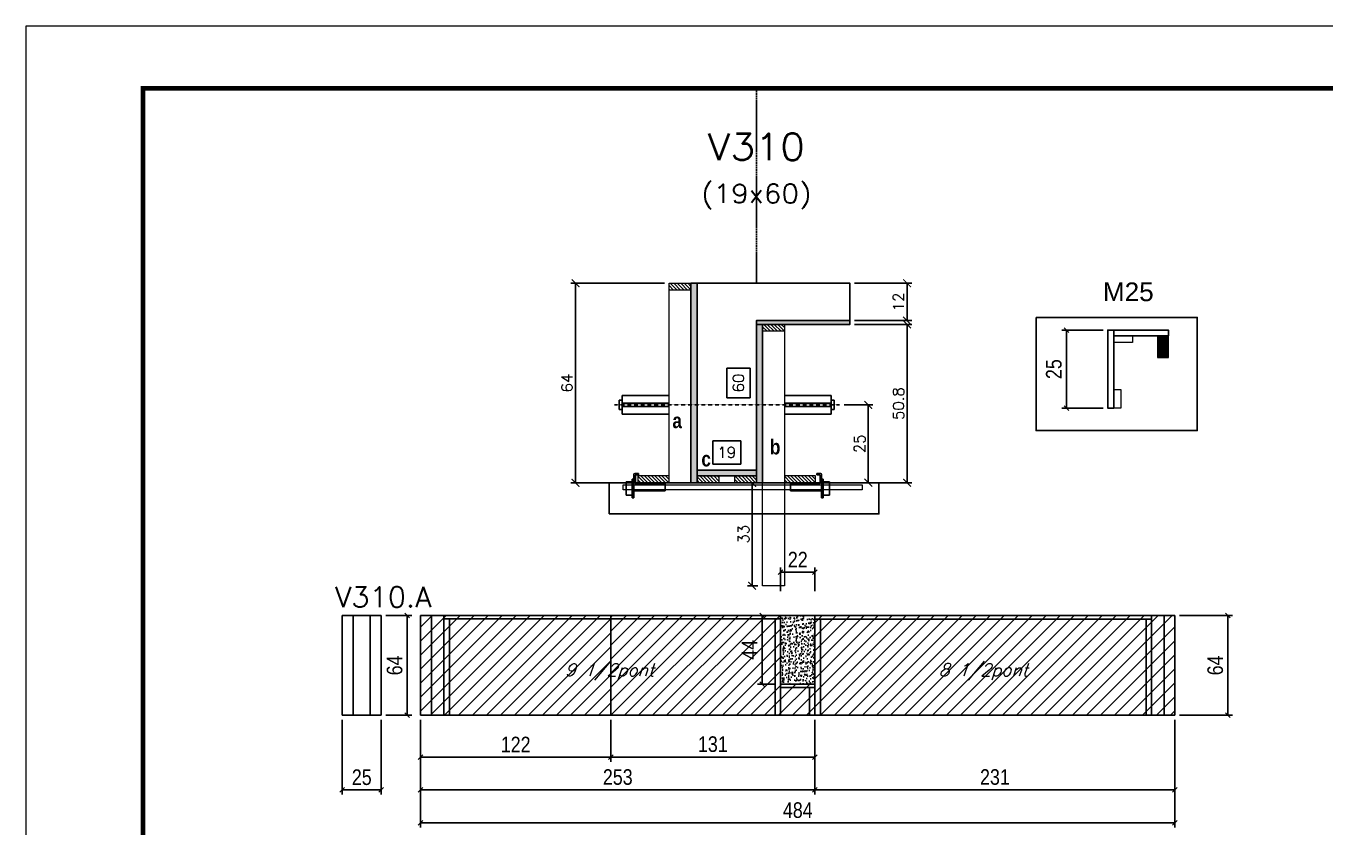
# Model space of a CAD drawing. Extents: x 137137 to 143418, y 10464 to 34486.
# Drawn here: x 137137 to 137971, y 24783 to 25297 of the extents above; entities that cross this region are included whole.
import ezdxf
from ezdxf.enums import TextEntityAlignment as Align

# ---------------------------------------------------------------- set-up
doc = ezdxf.new("R2010")
doc.units = 0
doc.linetypes.add('DASHED', pattern=[0.75, 0.5, -0.25])
doc.linetypes.add('HIDDEN', pattern=[0.375, 0.25, -0.125])
for name, color, linetype in [('5', 5, 'Continuous'), ('barrote', 251, 'Continuous'), ('COTA', 241, 'Continuous'), ('Cota Seção (2x)', 4, 'Continuous'), ('detalhes', 4, 'Continuous'), ('Painéis', 200, 'Continuous'), ('presilha', 1, 'Continuous'), ('SARR_2.2x7', 40, 'Continuous'), ('SARR_3.5x7', 81, 'Continuous'), ('TENSOR', 3, 'Continuous'), ('texto', 7, 'Continuous'), ('Texto de Titulo', 7, 'Continuous'), ('Texto Qtd Sarr', 242, 'Continuous')]:
    doc.layers.add(name, color=color, linetype=linetype)
for name, color, linetype, lineweight in [('CONCRETO', 251, 'Continuous', 25), ('Folhas', 255, 'Continuous', 9), ('Hachura', 251, 'Continuous', 9), ('Madeira', 126, 'Continuous', 18), ('Sarr 2.2x7', 40, 'Continuous', 9), ('SARRAFO DE PRESSAO', 251, 'DASHED', 9), ('SCO-___-LAJ', 2, 'Continuous', 0), ('Texto Seção', 7, 'Continuous', 15)]:
    doc.layers.add(name, color=color, linetype=linetype, lineweight=lineweight)
doc.styles.add('COTA TECNICA', font='techl___.ttf', dxfattribs={"height": 10})
doc.styles.add('REGUA-120', font='ROMANS.shx', dxfattribs={"height": 15})
doc.styles.add('Romans', font='romans.shx')
doc.styles.get("Standard").update_dxf_attribs({"font": 'arial.ttf'})
doc.styles.add('TECNICA', font='techb___.ttf', dxfattribs={"height": 10})
doc.dimstyles.new('Cota Seção (2x)', dxfattribs={"dimtxt": 7, "dimasz": 5, "dimexe": 3, "dimexo": 3, "dimgap": 2, "dimtad": 3, "dimdec": 1, "dimlfac": 0.5, "dimzin": 12, "dimdsep": 46, "dimtxsty": 'Romans', "dimblk": 'ARCHTICK', "dimcen": 0, "dimclrd": 4, "dimclre": 4, "dimclrt": 1, "dimadec": 1, "dimazin": 3, "dimtfac": 1, "dimtdec": 1, "dimtmove": 0, "dimatfit": 3, "dimldrblk": 'OBLIQUE', "dimfxl": 1, "dimtolj": 1, "dimtzin": 12, "dimarcsym": 0})
doc.dimstyles.new('Cota Seção interna', dxfattribs={"dimtxt": 7, "dimasz": 6, "dimexe": 0.18, "dimexo": 2, "dimgap": -4, "dimtad": 3, "dimdec": 1, "dimlfac": 0.5, "dimzin": 12, "dimdsep": 46, "dimtxsty": 'Romans', "dimblk": 'ARCHTICK', "dimcen": 0.09, "dimse1": 1, "dimse2": 1, "dimsd1": 1, "dimsd2": 1, "dimclrd": 180, "dimclre": 5, "dimclrt": 1, "dimadec": 0, "dimazin": 3, "dimtfac": 1, "dimtdec": 1, "dimtofl": 0, "dimtmove": 0, "dimatfit": 3, "dimldrblk": 'ARCHTICK', "dimfxl": 1, "dimtolj": 1, "dimtzin": 0, "dimarcsym": 0})
doc.dimstyles.new('PAINEL', dxfattribs={"dimtxt": 10, "dimasz": 3, "dimexe": 3, "dimexo": 3, "dimgap": 3, "dimtad": 1, "dimdec": 1, "dimzin": 12, "dimdsep": 46, "dimtxsty": 'COTA TECNICA', "dimblk1": 'OBLIQUE', "dimblk2": 'OBLIQUE', "dimsah": 1, "dimcen": 0.9, "dimclrd": 4, "dimclre": 4, "dimclrt": 240, "dimadec": 1, "dimazin": 3, "dimtfac": 1, "dimtdec": 1, "dimtmove": 0, "dimatfit": 3, "dimfxl": 1, "dimtolj": 1, "dimtzin": 12, "dimarcsym": 0})
pattern_1 = [(45, (17828.506, -8052.6225), (-4.49012806, 4.49012806), [])]

# ---------------------------------------------------------------- blocks, each defined once
blk = doc.blocks.new('9999999999')
at = {"layer": 'Folhas'}
blk.add_lwpolyline([(98138.98, 34190.21), (99623.98, 34190.21), (99623.98, 35240.21), (98138.98, 35240.21)], close=True, dxfattribs=at)
at = {"layer": 'Folhas', "color": 30, "const_width": 3}
blk.add_lwpolyline([(98213.98, 34230.21), (99583.98, 34230.21), (99583.98, 35200.21), (98213.98, 35200.21)], close=True, dxfattribs=at)
blk = doc.blocks.new('titulo1')
at = {"layer": 'Defpoints', "color": 252, "linetype": 'HIDDEN', "ltscale": 2}
blk.add_line((0, 0), (0, 125), dxfattribs=at)
at = {"layer": 'Defpoints', "style": 'Romans', "oblique": 15}
blk.add_attdef('FOLHA', text='', height=10, dxfattribs=at).set_placement((0, 15.58), align=Align.MIDDLE_CENTER)
at = {"layer": 'Texto Qtd Sarr', "color": 3, "style": 'Romans', "oblique": 15}
for tag, height, p in [('TITULO', 17, (0, 71.45)), ('SEÇÃO', 12, (0, 41.55))]:
    blk.add_attdef(tag, text='', height=height, dxfattribs=at).set_placement(p, align=Align.MIDDLE_CENTER)
blk = doc.blocks.new('_ArchTick')
at = {"color": 0, "linetype": 'ByBlock', "const_width": 0.15}
blk.add_lwpolyline([(-0.5, -0.5), (0.5, 0.5)], dxfattribs=at)
blk = doc.blocks.new('*D1016')
at = {"layer": 'COTA', "color": 4, "lineweight": -2, "transparency": 16777216}
for p, q in [((137668.9, 25105.78), (137705.61, 25105.78)), ((137702.61, 25004.18), (137702.61, 25105.78)), ((137651.3, 25004.18), (137705.61, 25004.18))]:
    blk.add_line(p, q, dxfattribs=at)
at = {"layer": 'Defpoints', "color": 0, "transparency": 16777216}
for p in [(137665.9, 25105.78), (137702.61, 25105.78), (137648.3, 25004.18)]:
    blk.add_point(p, dxfattribs=at)
at = {"layer": 'COTA', "color": 4, "lineweight": -2, "transparency": 16777216, "xscale": 5, "yscale": 5, "zscale": 5}
for p, rotation in [((137702.61, 25105.78), 90), ((137702.61, 25004.18), 270)]:
    blk.add_blockref('_ArchTick', p, dxfattribs=dict(at, rotation=rotation))
at = {"layer": 'COTA', "color": 1, "transparency": 16777216, "insert": (137697.11, 25054.98), "char_height": 7, "attachment_point": 5, "rotation": 90, "style": 'Romans'}
blk.add_mtext('\\A1;50.8', dxfattribs=at)
blk = doc.blocks.new('_Oblique')
at = {"color": 0, "linetype": 'ByBlock', "lineweight": -2}
blk.add_line((-0.5, -0.5), (0.5, 0.5), dxfattribs=at)
blk = doc.blocks.new('*D1017')
at = {"layer": 'COTA', "color": 4, "lineweight": -2, "transparency": 16777216}
for p, q in [((137668.9, 25132.18), (137705.61, 25132.18)), ((137702.61, 25108.18), (137702.61, 25132.18)), ((137668.9, 25108.18), (137705.61, 25108.18))]:
    blk.add_line(p, q, dxfattribs=at)
at = {"layer": 'Defpoints', "color": 0, "transparency": 16777216}
for p in [(137665.9, 25132.18), (137702.61, 25132.18), (137665.9, 25108.18)]:
    blk.add_point(p, dxfattribs=at)
at = {"layer": 'COTA', "color": 4, "lineweight": -2, "transparency": 16777216, "xscale": 5, "yscale": 5, "zscale": 5}
for p, rotation in [((137702.61, 25132.18), 90), ((137702.61, 25108.18), 270)]:
    blk.add_blockref('_ArchTick', p, dxfattribs=dict(at, rotation=rotation))
at = {"layer": 'COTA', "color": 1, "transparency": 16777216, "insert": (137697.11, 25120.18), "char_height": 7, "attachment_point": 5, "rotation": 90, "style": 'Romans'}
blk.add_mtext('\\A1;12', dxfattribs=at)
blk = doc.blocks.new('*D1018')
at = {"layer": 'Cota Seção (2x)', "color": 180, "lineweight": -2, "transparency": 16777216}
for p, q in [((137601.9, 25077.68), (137586.9, 25077.68)), ((137586.9, 25077.68), (137586.9, 25058.68)), ((137601.9, 25058.68), (137601.9, 25077.68)), ((137586.9, 25058.68), (137601.9, 25058.68))]:
    blk.add_line(p, q, dxfattribs=at)
at = {"layer": 'Defpoints', "color": 0, "transparency": 16777216}
for p in [(137605.9, 25132.18), (137605.9, 25132.18), (137605.9, 25012.18)]:
    blk.add_point(p, dxfattribs=at)
at = {"layer": 'Cota Seção (2x)', "color": 1, "transparency": 16777216, "insert": (137594.4, 25068.18), "char_height": 7, "attachment_point": 5, "rotation": 90, "style": 'Romans'}
blk.add_mtext('\\A1;60', dxfattribs=at)
blk = doc.blocks.new('PRESILHA METÁLICA 1')
at = {"layer": 'presilha'}
for p, q in [((0, 13), (6, 13)), ((0, 13), (0, 0)), ((6, 15.5), (7.5, 15.5)), ((6, -2.5), (6, 15.5)), ((6, 13), (6, 0)), ((7.5, 10.6), (7.5, 19.9)), ((7.5, 15.5), (7.5, -2.5)), ((12, 21), (8.6, 21)), ((9, 11.6), (9, 18.9)), ((12, 19.5), (9.6, 19.5)), ((12, 21), (12, 19.5)), ((6, 0), (0, 0)), ((37.5, 4.1), (7.5, 4.1)), ((37.5, 11), (9.6, 11)), ((37.5, 11), (37.5, 4.1)), ((7.5, -2.5), (6, -2.5))]:
    blk.add_line(p, q, dxfattribs=at)
for centre, radius, start, end in [((8.6, 19.9), 1.14, 90, 180), ((9.6, 18.9), 0.57, 90, 180), ((9.6, 11.6), 0.57, 180, 270)]:
    blk.add_arc(centre, radius, start, end, dxfattribs=at)
blk = doc.blocks.new('*D1019')
at = {"layer": 'Cota Seção (2x)', "color": 180, "lineweight": -2, "transparency": 16777216}
for p, q in [((137595.9, 25031.18), (137577.9, 25031.18)), ((137577.9, 25031.18), (137577.9, 25016.18)), ((137595.9, 25016.18), (137595.9, 25031.18)), ((137577.9, 25016.18), (137595.9, 25016.18))]:
    blk.add_line(p, q, dxfattribs=at)
at = {"layer": 'Defpoints', "color": 0, "transparency": 16777216}
for p in [(137605.9, 25012.18), (137567.9, 25004.18), (137605.9, 25004.18)]:
    blk.add_point(p, dxfattribs=at)
at = {"layer": 'Cota Seção (2x)', "color": 1, "transparency": 16777216, "insert": (137586.9, 25023.68), "char_height": 7, "attachment_point": 5, "style": 'Romans'}
blk.add_mtext('\\A1;19', dxfattribs=at)
blk = doc.blocks.new('*D1020')
at = {"layer": 'COTA', "color": 4, "lineweight": -2, "transparency": 16777216}
for p, q in [((137546.9, 25132.18), (137486.93, 25132.18)), ((137489.93, 25132.18), (137489.93, 25004.18)), ((137546.9, 25004.18), (137486.93, 25004.18))]:
    blk.add_line(p, q, dxfattribs=at)
at = {"layer": 'Defpoints', "color": 0, "transparency": 16777216}
for p in [(137549.9, 25132.18), (137489.93, 25004.18), (137549.9, 25004.18)]:
    blk.add_point(p, dxfattribs=at)
at = {"layer": 'COTA', "color": 4, "lineweight": -2, "transparency": 16777216, "xscale": 5, "yscale": 5, "zscale": 5}
for p, rotation in [((137489.93, 25132.18), 90), ((137489.93, 25004.18), 270)]:
    blk.add_blockref('_ArchTick', p, dxfattribs=dict(at, rotation=rotation))
at = {"layer": 'COTA', "color": 1, "transparency": 16777216, "insert": (137484.43, 25068.18), "char_height": 7, "attachment_point": 5, "rotation": 90, "style": 'Romans'}
blk.add_mtext('\\A1;64', dxfattribs=at)
blk = doc.blocks.new('*D1021')
at = {"layer": 'COTA', "color": 4, "lineweight": -2, "transparency": 16777216}
for p, q in [((137662.2, 25054.15), (137680.75, 25054.15)), ((137677.75, 25054.15), (137677.75, 25004.18)), ((137662.2, 25004.18), (137680.75, 25004.18))]:
    blk.add_line(p, q, dxfattribs=at)
at = {"layer": 'Defpoints', "color": 0, "transparency": 16777216}
for p in [(137659.2, 25054.15), (137659.2, 25004.18), (137677.75, 25004.18)]:
    blk.add_point(p, dxfattribs=at)
at = {"layer": 'COTA', "color": 4, "lineweight": -2, "transparency": 16777216, "xscale": 5, "yscale": 5, "zscale": 5}
for p, rotation in [((137677.75, 25054.15), 90), ((137677.75, 25004.18), 270)]:
    blk.add_blockref('_ArchTick', p, dxfattribs=dict(at, rotation=rotation))
at = {"layer": 'COTA', "color": 1, "transparency": 16777216, "insert": (137672.25, 25029.16), "char_height": 7, "attachment_point": 5, "rotation": 90, "style": 'Romans'}
blk.add_mtext('\\A1;25', dxfattribs=at)
blk = doc.blocks.new('*D971')
at = {"layer": 'COTA', "color": 4, "linetype": 'ByBlock', "lineweight": -2, "transparency": 16777216}
for p, q in [((137390.48, 24852.05), (137390.48, 24825.24)), ((137512.48, 24852.05), (137512.48, 24825.24)), ((137390.48, 24828.24), (137512.48, 24828.24))]:
    blk.add_line(p, q, dxfattribs=at)
at = {"layer": 'Defpoints', "color": 0, "linetype": 'ByBlock', "transparency": 16777216}
for p in [(137390.48, 24855.05), (137512.48, 24855.05), (137512.48, 24828.24)]:
    blk.add_point(p, dxfattribs=at)
at = {"layer": 'COTA', "color": 4, "linetype": 'ByBlock', "lineweight": -2, "transparency": 16777216, "xscale": 3, "yscale": 3, "zscale": 3, "rotation": 180}
blk.add_blockref('_Oblique', (137390.48, 24828.24), dxfattribs=at)
at = {"layer": 'COTA', "color": 4, "linetype": 'ByBlock', "lineweight": -2, "transparency": 16777216, "xscale": 3, "yscale": 3, "zscale": 3}
blk.add_blockref('_Oblique', (137512.48, 24828.24), dxfattribs=at)
at = {"layer": 'COTA', "color": 240, "linetype": 'ByBlock', "transparency": 16777216, "insert": (137451.48, 24836.3), "char_height": 10, "attachment_point": 5, "style": 'COTA TECNICA'}
blk.add_mtext('\\A1;122', dxfattribs=at)
blk = doc.blocks.new('*D972')
at = {"layer": 'COTA', "color": 4, "linetype": 'ByBlock', "lineweight": -2, "transparency": 16777216}
for p, q in [((137512.48, 24852.05), (137512.48, 24825.24)), ((137643.48, 24852.05), (137643.48, 24825.24)), ((137512.48, 24828.24), (137643.48, 24828.24))]:
    blk.add_line(p, q, dxfattribs=at)
at = {"layer": 'Defpoints', "color": 0, "linetype": 'ByBlock', "transparency": 16777216}
for p in [(137512.48, 24855.05), (137643.48, 24855.05), (137643.48, 24828.24)]:
    blk.add_point(p, dxfattribs=at)
at = {"layer": 'COTA', "color": 4, "linetype": 'ByBlock', "lineweight": -2, "transparency": 16777216, "xscale": 3, "yscale": 3, "zscale": 3, "rotation": 180}
blk.add_blockref('_Oblique', (137512.48, 24828.24), dxfattribs=at)
at = {"layer": 'COTA', "color": 4, "linetype": 'ByBlock', "lineweight": -2, "transparency": 16777216, "xscale": 3, "yscale": 3, "zscale": 3}
blk.add_blockref('_Oblique', (137643.48, 24828.24), dxfattribs=at)
at = {"layer": 'COTA', "color": 240, "linetype": 'ByBlock', "transparency": 16777216, "insert": (137577.98, 24836.46), "char_height": 10, "attachment_point": 5, "style": 'COTA TECNICA'}
blk.add_mtext('\\A1;131', dxfattribs=at)
blk = doc.blocks.new('*D973')
at = {"layer": 'COTA', "color": 4, "linetype": 'ByBlock', "lineweight": -2, "transparency": 16777216}
for p, q in [((137643.48, 24852.05), (137643.48, 24804.16)), ((137874.48, 24852.05), (137874.48, 24804.16)), ((137874.48, 24807.16), (137643.48, 24807.16))]:
    blk.add_line(p, q, dxfattribs=at)
at = {"layer": 'Defpoints', "color": 0, "linetype": 'ByBlock', "transparency": 16777216}
for p in [(137643.48, 24855.05), (137874.48, 24855.05), (137643.48, 24807.16)]:
    blk.add_point(p, dxfattribs=at)
at = {"layer": 'COTA', "color": 4, "linetype": 'ByBlock', "lineweight": -2, "transparency": 16777216, "xscale": 3, "yscale": 3, "zscale": 3, "rotation": 180}
blk.add_blockref('_Oblique', (137643.48, 24807.16), dxfattribs=at)
at = {"layer": 'COTA', "color": 4, "linetype": 'ByBlock', "lineweight": -2, "transparency": 16777216, "xscale": 3, "yscale": 3, "zscale": 3}
blk.add_blockref('_Oblique', (137874.48, 24807.16), dxfattribs=at)
at = {"layer": 'COTA', "color": 240, "linetype": 'ByBlock', "transparency": 16777216, "insert": (137758.98, 24815.38), "char_height": 10, "attachment_point": 5, "style": 'COTA TECNICA'}
blk.add_mtext('\\A1;231', dxfattribs=at)
blk = doc.blocks.new('*D974')
at = {"layer": 'COTA', "color": 4, "linetype": 'ByBlock', "lineweight": -2, "transparency": 16777216}
for p, q in [((137621.48, 24934.65), (137621.48, 24949.9)), ((137643.48, 24934.65), (137643.48, 24949.9)), ((137621.48, 24946.9), (137643.48, 24946.9))]:
    blk.add_line(p, q, dxfattribs=at)
at = {"layer": 'Defpoints', "color": 0, "linetype": 'ByBlock', "transparency": 16777216}
for p in [(137643.48, 24946.9), (137621.48, 24931.65), (137643.48, 24931.65)]:
    blk.add_point(p, dxfattribs=at)
at = {"layer": 'COTA', "color": 4, "linetype": 'ByBlock', "lineweight": -2, "transparency": 16777216, "xscale": 3, "yscale": 3, "zscale": 3, "rotation": 180}
blk.add_blockref('_Oblique', (137621.48, 24946.9), dxfattribs=at)
at = {"layer": 'COTA', "color": 4, "linetype": 'ByBlock', "lineweight": -2, "transparency": 16777216, "xscale": 3, "yscale": 3, "zscale": 3}
blk.add_blockref('_Oblique', (137643.48, 24946.9), dxfattribs=at)
at = {"layer": 'COTA', "color": 240, "linetype": 'ByBlock', "transparency": 16777216, "insert": (137632.48, 24954.9), "char_height": 10, "attachment_point": 5, "style": 'COTA TECNICA'}
blk.add_mtext('\\A1;22', dxfattribs=at)
blk = doc.blocks.new('*D975')
at = {"layer": 'COTA', "color": 4, "linetype": 'ByBlock', "lineweight": -2, "transparency": 16777216}
for p, q in [((137618.48, 24919.05), (137606.61, 24919.05)), ((137609.61, 24919.05), (137609.61, 24875.05)), ((137618.48, 24875.05), (137606.61, 24875.05))]:
    blk.add_line(p, q, dxfattribs=at)
at = {"layer": 'Defpoints', "color": 0, "linetype": 'ByBlock', "transparency": 16777216}
for p in [(137621.48, 24919.05), (137609.61, 24875.05), (137621.48, 24875.05)]:
    blk.add_point(p, dxfattribs=at)
at = {"layer": 'COTA', "color": 4, "linetype": 'ByBlock', "lineweight": -2, "transparency": 16777216, "xscale": 3, "yscale": 3, "zscale": 3}
for p, rotation in [((137609.61, 24919.05), 90), ((137609.61, 24875.05), 270)]:
    blk.add_blockref('_Oblique', p, dxfattribs=dict(at, rotation=rotation))
at = {"layer": 'COTA', "color": 240, "linetype": 'ByBlock', "transparency": 16777216, "insert": (137601.54, 24897.05), "char_height": 10, "attachment_point": 5, "rotation": 90, "style": 'COTA TECNICA'}
blk.add_mtext('\\A1;44', dxfattribs=at)
blk = doc.blocks.new('*D976')
at = {"layer": 'COTA', "color": 4, "linetype": 'ByBlock', "lineweight": -2, "transparency": 16777216}
for p, q in [((137877.48, 24919.05), (137911.48, 24919.05)), ((137908.48, 24919.05), (137908.48, 24855.05)), ((137877.48, 24855.05), (137911.48, 24855.05))]:
    blk.add_line(p, q, dxfattribs=at)
at = {"layer": 'Defpoints', "color": 0, "linetype": 'ByBlock', "transparency": 16777216}
for p in [(137874.48, 24919.05), (137874.48, 24855.05), (137908.48, 24855.05)]:
    blk.add_point(p, dxfattribs=at)
at = {"layer": 'COTA', "color": 4, "linetype": 'ByBlock', "lineweight": -2, "transparency": 16777216, "xscale": 3, "yscale": 3, "zscale": 3}
for p, rotation in [((137908.48, 24919.05), 90), ((137908.48, 24855.05), 270)]:
    blk.add_blockref('_Oblique', p, dxfattribs=dict(at, rotation=rotation))
at = {"layer": 'COTA', "color": 240, "linetype": 'ByBlock', "transparency": 16777216, "insert": (137900.37, 24887.05), "char_height": 10, "attachment_point": 5, "rotation": 90, "style": 'COTA TECNICA'}
blk.add_mtext('\\A1;64', dxfattribs=at)
blk = doc.blocks.new('*D983')
at = {"layer": 'COTA', "color": 4, "linetype": 'ByBlock', "lineweight": -2, "transparency": 16777216}
for p, q in [((137390.48, 24852.05), (137390.48, 24783.05)), ((137874.48, 24852.05), (137874.48, 24783.05)), ((137390.48, 24786.05), (137874.48, 24786.05))]:
    blk.add_line(p, q, dxfattribs=at)
at = {"layer": 'Defpoints', "color": 0, "linetype": 'ByBlock', "transparency": 16777216}
for p in [(137390.48, 24855.05), (137874.48, 24855.05), (137874.48, 24786.05)]:
    blk.add_point(p, dxfattribs=at)
at = {"layer": 'COTA', "color": 4, "linetype": 'ByBlock', "lineweight": -2, "transparency": 16777216, "xscale": 3, "yscale": 3, "zscale": 3, "rotation": 180}
blk.add_blockref('_Oblique', (137390.48, 24786.05), dxfattribs=at)
at = {"layer": 'COTA', "color": 4, "linetype": 'ByBlock', "lineweight": -2, "transparency": 16777216, "xscale": 3, "yscale": 3, "zscale": 3}
blk.add_blockref('_Oblique', (137874.48, 24786.05), dxfattribs=at)
at = {"layer": 'COTA', "color": 240, "linetype": 'ByBlock', "transparency": 16777216, "insert": (137632.48, 24794.15), "char_height": 10, "attachment_point": 5, "style": 'COTA TECNICA'}
blk.add_mtext('\\A1;484', dxfattribs=at)
blk = doc.blocks.new('*D997')
at = {"layer": 'COTA', "color": 4, "linetype": 'ByBlock', "lineweight": -2, "transparency": 16777216}
for p, q in [((137390.48, 24852.05), (137390.48, 24804.16)), ((137643.48, 24852.05), (137643.48, 24804.16)), ((137390.48, 24807.16), (137643.48, 24807.16))]:
    blk.add_line(p, q, dxfattribs=at)
at = {"layer": 'Defpoints', "color": 0, "linetype": 'ByBlock', "transparency": 16777216}
for p in [(137390.48, 24855.05), (137643.48, 24855.05), (137643.48, 24807.16)]:
    blk.add_point(p, dxfattribs=at)
at = {"layer": 'COTA', "color": 4, "linetype": 'ByBlock', "lineweight": -2, "transparency": 16777216, "xscale": 3, "yscale": 3, "zscale": 3, "rotation": 180}
blk.add_blockref('_Oblique', (137390.48, 24807.16), dxfattribs=at)
at = {"layer": 'COTA', "color": 4, "linetype": 'ByBlock', "lineweight": -2, "transparency": 16777216, "xscale": 3, "yscale": 3, "zscale": 3}
blk.add_blockref('_Oblique', (137643.48, 24807.16), dxfattribs=at)
at = {"layer": 'COTA', "color": 240, "linetype": 'ByBlock', "transparency": 16777216, "insert": (137516.98, 24815.38), "char_height": 10, "attachment_point": 5, "style": 'COTA TECNICA'}
blk.add_mtext('\\A1;253', dxfattribs=at)
blk = doc.blocks.new('*D1041')
at = {"layer": 'COTA', "color": 4, "lineweight": -2, "ltscale": 25, "transparency": 16777216}
for p, q in [((137340.22, 24852.05), (137340.22, 24804.16)), ((137365.22, 24852.05), (137365.22, 24804.16)), ((137365.22, 24807.16), (137340.22, 24807.16))]:
    blk.add_line(p, q, dxfattribs=at)
at = {"layer": 'Defpoints', "color": 0, "ltscale": 25, "transparency": 16777216}
for p in [(137340.22, 24855.05), (137365.22, 24855.05), (137340.22, 24807.16)]:
    blk.add_point(p, dxfattribs=at)
at = {"layer": 'COTA', "color": 4, "lineweight": -2, "ltscale": 25, "transparency": 16777216, "xscale": 3, "yscale": 3, "zscale": 3, "rotation": 180}
blk.add_blockref('_Oblique', (137340.22, 24807.16), dxfattribs=at)
at = {"layer": 'COTA', "color": 4, "lineweight": -2, "ltscale": 25, "transparency": 16777216, "xscale": 3, "yscale": 3, "zscale": 3}
blk.add_blockref('_Oblique', (137365.22, 24807.16), dxfattribs=at)
at = {"layer": 'COTA', "color": 240, "ltscale": 25, "transparency": 16777216, "insert": (137352.72, 24815.27), "char_height": 10, "attachment_point": 5, "style": 'COTA TECNICA'}
blk.add_mtext('\\A1;25', dxfattribs=at)
blk = doc.blocks.new('*D1042')
at = {"layer": 'COTA', "color": 4, "lineweight": -2, "ltscale": 25, "transparency": 16777216}
for p, q in [((137368.22, 24919.05), (137384.93, 24919.05)), ((137381.93, 24919.05), (137381.93, 24855.05)), ((137368.22, 24855.05), (137384.93, 24855.05))]:
    blk.add_line(p, q, dxfattribs=at)
at = {"layer": 'Defpoints', "color": 0, "ltscale": 25, "transparency": 16777216}
for p in [(137365.22, 24919.05), (137365.22, 24855.05), (137381.93, 24855.05)]:
    blk.add_point(p, dxfattribs=at)
at = {"layer": 'COTA', "color": 4, "lineweight": -2, "ltscale": 25, "transparency": 16777216, "xscale": 3, "yscale": 3, "zscale": 3}
for p, rotation in [((137381.93, 24919.05), 90), ((137381.93, 24855.05), 270)]:
    blk.add_blockref('_Oblique', p, dxfattribs=dict(at, rotation=rotation))
at = {"layer": 'COTA', "color": 240, "ltscale": 25, "transparency": 16777216, "insert": (137373.82, 24887.05), "char_height": 10, "attachment_point": 5, "rotation": 90, "style": 'COTA TECNICA'}
blk.add_mtext('\\A1;64', dxfattribs=at)
blk = doc.blocks.new('*D1031')
at = {"layer": 'Defpoints', "color": 0, "linetype": 'ByBlock', "transparency": 16777216}
for p in [(137831.36, 25102.08), (137804.92, 25052.08), (137831.36, 25052.08)]:
    blk.add_point(p, dxfattribs=at)
at = {"layer": 'Sarr 2.2x7', "color": 4, "linetype": 'ByBlock', "lineweight": -2, "transparency": 16777216}
for p, q in [((137828.36, 25102.08), (137801.92, 25102.08)), ((137804.92, 25102.08), (137804.92, 25052.08)), ((137828.36, 25052.08), (137801.92, 25052.08))]:
    blk.add_line(p, q, dxfattribs=at)
at = {"layer": 'Sarr 2.2x7', "color": 4, "linetype": 'ByBlock', "lineweight": -2, "transparency": 16777216, "xscale": 3, "yscale": 3, "zscale": 3}
for p, rotation in [((137804.92, 25102.08), 90), ((137804.92, 25052.08), 270)]:
    blk.add_blockref('_Oblique', p, dxfattribs=dict(at, rotation=rotation))
at = {"layer": 'Sarr 2.2x7', "color": 240, "linetype": 'ByBlock', "transparency": 16777216, "insert": (137796.81, 25077.08), "char_height": 10, "attachment_point": 5, "rotation": 90, "style": 'COTA TECNICA'}
blk.add_mtext('\\A1;25', dxfattribs=at)
blk = doc.blocks.new('*D1913')
at = {"layer": 'COTA', "color": 4, "lineweight": -2, "transparency": 16777216}
for p, q in [((137606.9, 25004.18), (137600.2, 25004.18)), ((137603.2, 25004.18), (137603.2, 24938.18)), ((137606.9, 24938.18), (137600.2, 24938.18))]:
    blk.add_line(p, q, dxfattribs=at)
at = {"layer": 'Defpoints', "color": 0, "transparency": 16777216}
for p in [(137609.9, 25004.18), (137603.2, 24938.18), (137609.9, 24938.18)]:
    blk.add_point(p, dxfattribs=at)
at = {"layer": 'COTA', "color": 4, "lineweight": -2, "transparency": 16777216, "xscale": 5, "yscale": 5, "zscale": 5}
for p, rotation in [((137603.2, 25004.18), 90), ((137603.2, 24938.18), 270)]:
    blk.add_blockref('_ArchTick', p, dxfattribs=dict(at, rotation=rotation))
at = {"layer": 'COTA', "color": 1, "transparency": 16777216, "insert": (137597.7, 24971.18), "char_height": 7, "attachment_point": 5, "rotation": 90, "style": 'Romans'}
blk.add_mtext('\\A1;33', dxfattribs=at)

msp = doc.modelspace()

# ---------------------------------------------------------------- hatches: boundary and pattern name
at = {"layer": 'COTA', "linetype": 'ByBlock'}
h = msp.add_hatch(dxfattribs=at)
h.set_pattern_fill('AR-CONC', color=256, scale=0.03)
h.set_pattern_definition([(50, (6826.835, -7822.0676), (5.46554007, -0.47817257), [0.5715, -6.2865]), (355, (6826.835, -7822.0676), (-1.05730264, 5.73170536), [0.4572, -5.02921753]), (100.4514447, (6827.2905, -7822.1074), (4.40823741, 5.25353256), [0.48570026, -5.34270734]), (46.1842, (6826.835, -7820.5436), (8.13237123, -1.26126984), [0.85725, -9.42975]), (96.6355576, (6827.513, -7820.649), (7.122124, 7.42278374), [0.7285507, -8.01406824]), (351.184151, (6826.835, -7820.5436), (7.122124, 7.42278374), [0.685799, -7.54379196]), (21, (6827.597, -7820.9246), (4.54843174, -3.06795595), [0.5715, -6.2865]), (326, (6827.597, -7820.9246), (1.85406085, 5.52563898), [0.4572, -5.0292]), (71.451445, (6827.976, -7821.18), (6.40249258, 2.45768307), [0.48570026, -5.34269813]), (37.5, (6826.835, -7822.0676), (0.092658098, 2.536651166), [0, -4.96824, 0, -5.1054, 0, -5.04825]), (7.5, (6826.835, -7822.0676), (2.004589875, 3.005417245), [0, -2.91084, 0, -4.85394, 0, -1.92405]), (327.5, (6825.1358, -7822.0676), (4.067717855, -0.17186232), [0, -1.905, 0, -5.9436, 0, -7.8867]), (317.5, (6824.3738, -7822.0676), (4.44387544, 0.76279473), [0, -2.4765, 0, -3.94716, 0, -5.6007])])
h.paths.add_polyline_path([(137621.48, 24875.05), (137643.48, 24875.05), (137643.48, 24919.05), (137621.48, 24919.05)])
at = {"layer": 'Hachura'}
h = msp.add_hatch(dxfattribs=at)
h.set_pattern_fill('ANSI31', color=256, scale=0.5, angle=270, style=0)
h.set_pattern_definition([(315, (160455.7163, 16824.5315), (1.12253202, 1.12253202), [])])
h.paths.add_polyline_path([(137549.9, 25127.78), (137549.9, 25132.18), (137563.9, 25132.18), (137563.9, 25127.78)])
h = msp.add_hatch(color=256, dxfattribs=at)
h.dxf.hatch_style = 1
h.paths.add_polyline_path([(137567.9, 25132.18), (137563.9, 25132.18), (137563.9, 25004.18), (137567.9, 25004.18)])
h = msp.add_hatch(color=256, dxfattribs=at)
h.dxf.hatch_style = 1
h.paths.add_polyline_path([(137605.9, 25105.78), (137605.9, 25108.18), (137665.9, 25108.18), (137665.9, 25105.78)])
h = msp.add_hatch(color=256, dxfattribs=at)
h.dxf.hatch_style = 1
h.paths.add_polyline_path([(137609.9, 25105.78), (137605.9, 25105.78), (137605.9, 25004.18), (137609.9, 25004.18)])
h = msp.add_hatch(dxfattribs=at)
h.set_pattern_fill('ANSI31', color=256, scale=0.5, angle=270, style=0)
h.set_pattern_definition([(315, (160515.7163, 16798.1315), (1.12253202, 1.12253202), [])])
h.paths.add_polyline_path([(137609.9, 25101.38), (137609.9, 25105.78), (137623.9, 25105.78), (137623.9, 25101.38)])
h = msp.add_hatch(dxfattribs=at)
h.set_pattern_fill('ANSI31', color=256, scale=0.5, angle=270, style=0)
h.set_pattern_definition([(315, (160421.7163, 16774.5315), (1.12253202, 1.12253202), [])])
h.paths.add_polyline_path([(137549.9, 25004.18), (137549.9, 25008.58), (137529.9, 25008.58), (137529.9, 25004.18)])
h = msp.add_hatch(color=256, dxfattribs=at)
h.dxf.hatch_style = 1
h.paths.add_polyline_path([(137567.9, 25008.58), (137567.9, 25012.18), (137605.9, 25012.18), (137605.9, 25008.58)])
h = msp.add_hatch(dxfattribs=at)
h.set_pattern_fill('ANSI31', color=256, scale=0.5, angle=270, style=0)
h.set_pattern_definition([(315, (160524.5184, 16774.5315), (1.12253202, 1.12253202), [])])
h.paths.add_polyline_path([(137567.9, 25004.18), (137567.9, 25008.58), (137581.9, 25008.58), (137581.9, 25004.18)])
h = msp.add_hatch(dxfattribs=at)
h.set_pattern_fill('ANSI31', color=256, scale=0.5, angle=270, style=0)
h.set_pattern_definition([(315, (160524.5163, 16774.5315), (1.12253202, 1.12253202), [])])
h.paths.add_polyline_path([(137605.9, 25004.18), (137605.9, 25008.58), (137591.9, 25008.58), (137591.9, 25004.18)])
h = msp.add_hatch(dxfattribs=at)
h.set_pattern_fill('ANSI31', color=256, scale=0.5, angle=270, style=0)
h.set_pattern_definition([(315, (160515.7163, 16774.5315), (1.12253202, 1.12253202), [])])
h.paths.add_polyline_path([(137643.9, 25004.18), (137643.9, 25008.58), (137623.9, 25008.58), (137623.9, 25004.18)])
at = {"layer": 'Hachura', "linetype": 'ByBlock'}
h = msp.add_hatch(dxfattribs=at)
h.set_pattern_fill('ANSI31', color=256, scale=2)
h.set_pattern_definition([(45, (-1531.819, -8052.6225), (-4.49012806, 4.49012806), [])])
h.paths.add_polyline_path([(137512.48, 24855.05), (137512.48, 24919.05), (137390.48, 24919.05), (137390.48, 24855.05)])
h.paths.add_polyline_path([(137475.16, 24874.88), (137542.78, 24874.88), (137548.28, 24890.85), (137480.66, 24890.85)], flags=9)
h = msp.add_hatch(dxfattribs=at)
h.set_pattern_fill('ANSI31', color=256, scale=2)
h.set_pattern_definition(pattern_1)
h.paths.add_polyline_path([(137643.48, 24855.05), (137643.48, 24875.05), (137621.48, 24875.05), (137621.48, 24919.05), (137512.48, 24919.05), (137512.48, 24855.05)])
h = msp.add_hatch(dxfattribs=at)
h.set_pattern_fill('ANSI31', color=256, scale=2)
h.set_pattern_definition(pattern_1)
h.paths.add_polyline_path([(137874.48, 24855.05), (137874.48, 24919.05), (137643.48, 24919.05), (137643.48, 24855.05)])
at = {"layer": 'Madeira'}
h = msp.add_hatch(dxfattribs=at)
h.set_pattern_fill('ANSI31', color=256, scale=0.2, angle=270, style=0)
h.set_pattern_definition([(315, (154436.338, 11750.34754), (0.449012806, 0.449012806), [])])
h.paths.add_polyline_path([(137870.32, 25098.48), (137863.32, 25098.48), (137863.32, 25084.48), (137870.32, 25084.48)])

# ---------------------------------------------------------------- linework, layer by layer
at = {"ltscale": 3}
for p, q in [((137517.9, 25057.15), (137517.9, 25051.15)), ((137519.9, 25057.15), (137517.9, 25057.15)), ((137519.9, 25060.15), (137519.9, 25048.15)), ((137519.9, 25060.15), (137549.9, 25060.15)), ((137653.9, 25060.15), (137623.9, 25060.15)), ((137653.9, 25060.15), (137653.9, 25048.15)), ((137655.9, 25057.15), (137653.9, 25057.15)), ((137655.9, 25057.15), (137655.9, 25051.15)), ((137519.9, 25051.15), (137517.9, 25051.15)), ((137549.9, 25055.15), (137519.9, 25055.15)), ((137549.9, 25053.15), (137519.9, 25053.15)), ((137623.9, 25055.15), (137653.9, 25055.15)), ((137623.9, 25053.15), (137653.9, 25053.15)), ((137653.9, 25051.15), (137655.9, 25051.15)), ((137519.9, 25048.15), (137549.9, 25048.15)), ((137653.9, 25048.15), (137623.9, 25048.15))]:
    msp.add_line(p, q, dxfattribs=at)
at = {"linetype": 'ByBlock'}
msp.add_lwpolyline([(137785.41, 25110.23), (137888.85, 25110.23), (137888.85, 25037.61), (137785.41, 25037.61)], close=True, dxfattribs=at)
at = {"layer": 'barrote'}
msp.add_lwpolyline([(137511.53, 24984.18), (137684.5, 24984.18), (137684.5, 25004.18), (137511.53, 25004.18)], close=True, dxfattribs=at)
at = {"layer": 'CONCRETO'}
msp.add_lwpolyline([(137605.9, 25108.18), (137665.9, 25108.18), (137665.9, 25132.18), (137605.9, 25132.18), (137605.9, 25132.18), (137567.9, 25132.18), (137567.9, 25008.58), (137567.9, 25008.58), (137567.9, 25012.18), (137605.9, 25012.18)], close=True, dxfattribs=at)
at = {"layer": 'COTA', "linetype": 'ByBlock'}
msp.add_line((137621.48, 24919.05), (137643.48, 24919.05), dxfattribs=at)
at = {"layer": 'Madeira'}
for points in [[(137549.9, 25127.78), (137549.9, 25132.18), (137563.9, 25132.18), (137563.9, 25127.78)], [(137549.9, 25132.18), (137563.9, 25132.18), (137563.9, 25004.18), (137549.9, 25004.18)], [(137609.9, 25101.38), (137609.9, 25105.78), (137623.9, 25105.78), (137623.9, 25101.38)], [(137609.9, 25105.78), (137623.9, 25105.78), (137623.9, 24938.18), (137609.9, 24938.18)], [(137870.32, 25098.48), (137863.32, 25098.48), (137863.32, 25084.48), (137870.32, 25084.48)], [(137549.9, 25004.18), (137549.9, 25008.58), (137529.9, 25008.58), (137529.9, 25004.18)], [(137567.9, 25004.18), (137567.9, 25008.58), (137581.9, 25008.58), (137581.9, 25004.18)], [(137605.9, 25004.18), (137605.9, 25008.58), (137591.9, 25008.58), (137591.9, 25004.18)], [(137643.9, 25004.18), (137643.9, 25008.58), (137623.9, 25008.58), (137623.9, 25004.18)]]:
    msp.add_lwpolyline(points, close=True, dxfattribs=at)
at = {"layer": 'Painéis', "ltscale": 25}
for p, q in [((137365.22, 24919.05), (137340.22, 24919.05)), ((137340.22, 24919.05), (137340.22, 24855.05)), ((137365.22, 24855.05), (137365.22, 24919.05)), ((137340.22, 24855.05), (137365.22, 24855.05))]:
    msp.add_line(p, q, dxfattribs=at)
at = {"layer": 'Painéis', "linetype": 'ByBlock'}
for p, q in [((137390.48, 24919.05), (137621.48, 24919.05)), ((137390.48, 24919.05), (137390.48, 24855.05)), ((137512.48, 24919.05), (137512.48, 24855.05)), ((137621.48, 24875.05), (137621.48, 24919.05)), ((137643.48, 24919.05), (137874.48, 24919.05)), ((137643.48, 24919.05), (137643.48, 24855.05)), ((137874.48, 24855.05), (137874.48, 24919.05)), ((137621.48, 24875.05), (137643.48, 24875.05)), ((137390.48, 24855.05), (137643.48, 24855.05)), ((137643.48, 24855.05), (137874.48, 24855.05))]:
    msp.add_line(p, q, dxfattribs=at)
at = {"layer": 'Painéis'}
for points in [[(137567.9, 25132.18), (137563.9, 25132.18), (137563.9, 25004.18), (137567.9, 25004.18)], [(137605.9, 25105.78), (137605.9, 25108.18), (137665.9, 25108.18), (137665.9, 25105.78)], [(137609.9, 25105.78), (137605.9, 25105.78), (137605.9, 25004.18), (137609.9, 25004.18)], [(137835.36, 25052.08), (137831.36, 25052.08), (137831.36, 25102.08), (137835.36, 25102.08)], [(137567.9, 25008.58), (137567.9, 25012.18), (137605.9, 25012.18), (137605.9, 25008.58)]]:
    msp.add_lwpolyline(points, close=True, dxfattribs=at)
at = {"layer": 'Painéis', "linetype": 'ByBlock'}
msp.add_lwpolyline([(137835.36, 25102.08), (137870.3, 25102.08), (137870.3, 25098.48), (137835.36, 25098.48), (137835.36, 25102.08)], dxfattribs=at)
at = {"layer": 'Sarr 2.2x7', "linetype": 'ByBlock'}
for points in [[(137835.36, 25098.48), (137847.36, 25098.48), (137847.36, 25094.08), (137835.36, 25094.08), (137835.36, 25098.48)], [(137835.36, 25052.08), (137835.36, 25064.08), (137839.76, 25064.08), (137839.76, 25052.08), (137835.36, 25052.08)]]:
    msp.add_lwpolyline(points, dxfattribs=at)
at = {"layer": 'SARR_2.2x7', "linetype": 'Continuous'}
for p, q in [((137347.22, 24919.05), (137347.22, 24855.05)), ((137358.22, 24855.05), (137358.22, 24919.05)), ((137397.48, 24919.05), (137397.48, 24855.05)), ((137621.48, 24916.85), (137405.48, 24916.85)), ((137859.48, 24916.69), (137643.48, 24916.69)), ((137867.48, 24919.05), (137867.48, 24855.05)), ((137643.48, 24872.85), (137621.48, 24872.85))]:
    msp.add_line(p, q, dxfattribs=at)
at = {"layer": 'SARR_3.5x7'}
for p, q in [((137405.48, 24919.05), (137405.48, 24855.05)), ((137408.98, 24916.85), (137408.98, 24855.05)), ((137617.98, 24916.85), (137617.98, 24855.05)), ((137646.98, 24916.85), (137646.98, 24855.05)), ((137855.98, 24916.69), (137855.98, 24855.05)), ((137859.48, 24919.05), (137859.48, 24855.05)), ((137621.48, 24875.05), (137621.48, 24855.05)), ((137639.98, 24872.85), (137639.98, 24855.05))]:
    msp.add_line(p, q, dxfattribs=at)
at = {"layer": 'SCO-___-LAJ', "color": 1}
msp.add_lwpolyline([(137520.53, 25002.84), (137673.84, 25002.84), (137673.84, 24999.64), (137520.53, 24999.64)], close=True, dxfattribs=at)
at = {"layer": 'TENSOR', "linetype": 'HIDDEN', "ltscale": 0.5}
msp.add_line((137514.9, 25054.15), (137659.2, 25054.15), dxfattribs=at)

# ---------------------------------------------------------------- block references
at = {"layer": 'presilha', "yscale": 0.6666666666666666, "zscale": 0.6666666666666666}
for p, xscale in [((137522.32, 24996.21), 0.6666666666666666), ((137652.76, 24996.21), -0.6666666666666666)]:
    msp.add_blockref('PRESILHA METÁLICA 1', p, dxfattribs=dict(at, xscale=xscale))
at = {"layer": 'SARRAFO DE PRESSAO', "color": 6, "linetype": 'ByBlock'}
msp.add_blockref('9999999999', (38998.31, -9943.03), dxfattribs=at)
at = {"layer": 'Texto Seção'}
ref = msp.add_blockref('titulo1', (137605.9, 25132.18), dxfattribs=at)
ref.add_attrib('TITULO', 'V310', dxfattribs={"layer": 'Texto de Titulo', "color": 7, "height": 17, "style": 'Romans', "width": 1.1}).set_placement((137605.9, 25219.68), align=Align.MIDDLE_CENTER)
ref.add_attrib('SEÇÃO', '(19x60)', dxfattribs={"layer": 'Texto de Titulo', "color": 7, "height": 12, "style": 'Romans', "width": 1.1}).set_placement((137605.9, 25189.68), align=Align.MIDDLE_CENTER)

# ---------------------------------------------------------------- texts
at = {"layer": '5', "color": 7, "linetype": 'Continuous'}
msp.add_text('M25', height=12, rotation=359.99996, dxfattribs=at).set_placement((137828.25, 25120.68))
at = {"layer": 'detalhes', "style": 'TECNICA'}
for s, p in [('a', (137552.07, 25039.21)), ('b', (137614.61, 25022.36)), ('c', (137570.62, 25014.67))]:
    msp.add_text(s, height=9.6, dxfattribs=at).set_placement(p)
at = {"layer": 'texto', "color": 2, "char_height": 8, "attachment_point": 5, "style": 'Romans'}
for s, insert in [('{\\Q19;\\C256;9 1/2pont}', (137511.66, 24882.87)), ('{\\Q19;\\C256;8 1/2pont}', (137751.48, 24882.87))]:
    msp.add_mtext(s, dxfattribs=dict(at, insert=insert))
at = {"layer": 'Texto Seção', "style": 'REGUA-120', "width": 1.05}
msp.add_text('V310.A', height=13, dxfattribs=at).set_placement((137335.48, 24924.41))

# ---------------------------------------------------------------- dimensions: what is measured, and where the dimension line sits
at = {"layer": 'COTA'}
for base, p1, p2, picture, middle in [((137489.93, 25004.18), (137549.9, 25132.18), (137549.9, 25004.18), '*D1020', (137484.43, 25068.18)), ((137702.61, 25132.18), (137665.9, 25108.18), (137665.9, 25132.18), '*D1017', (137697.11, 25120.18)), ((137702.61, 25105.78), (137648.3, 25004.18), (137665.9, 25105.78), '*D1016', (137697.11, 25054.98)), ((137677.75, 25004.18), (137659.2, 25054.15), (137659.2, 25004.18), '*D1021', (137672.25, 25029.16)), ((137603.2, 24938.18), (137609.9, 25004.18), (137609.9, 24938.18), '*D1913', (137597.7, 24971.18))]:
    dim = msp.add_linear_dim(base=base, p1=p1, p2=p2, angle=90, dimstyle='Cota Seção (2x)', dxfattribs=at)
    dim.commit()
    dim.dimension.update_dxf_attribs({"geometry": picture, "text_midpoint": middle})
at = {"layer": 'COTA', "linetype": 'ByBlock'}
for p1, p2, distance, picture, middle in [((137621.48, 24931.65), (137643.48, 24931.65), 15.25, '*D974', (137632.48, 24954.9)), ((137621.48, 24919.05), (137621.48, 24875.05), -11.87, '*D975', (137601.54, 24897.05)), ((137874.48, 24919.05), (137874.48, 24855.05), 34, '*D976', (137900.37, 24887.05)), ((137390.48, 24855.05), (137512.48, 24855.05), -26.81, '*D971', (137451.48, 24836.3)), ((137390.48, 24855.05), (137874.48, 24855.05), -69, '*D983', (137632.48, 24794.15)), ((137512.48, 24855.05), (137643.48, 24855.05), -26.81, '*D972', (137577.98, 24836.46)), ((137874.48, 24855.05), (137643.48, 24855.05), 47.9, '*D973', (137758.98, 24815.38))]:
    dim = msp.add_aligned_dim(p1=p1, p2=p2, distance=distance, dimstyle='PAINEL', dxfattribs=at)
    dim.commit()
    dim.dimension.update_dxf_attribs({"geometry": picture, "text_midpoint": middle})
at = {"layer": 'COTA', "ltscale": 25}
dim = msp.add_linear_dim(base=(137381.93, 24855.05), p1=(137365.22, 24919.05), p2=(137365.22, 24855.05), angle=90, dimstyle='PAINEL', dxfattribs=at)
dim.commit()
dim.dimension.update_dxf_attribs({"geometry": '*D1042', "text_midpoint": (137373.82, 24887.05)})
dim = msp.add_linear_dim(base=(137340.22, 24807.16), p1=(137365.22, 24855.05), p2=(137340.22, 24855.05), dimstyle='PAINEL', dxfattribs=at)
dim.commit()
dim.dimension.update_dxf_attribs({"geometry": '*D1041', "text_midpoint": (137352.72, 24815.27)})
at = {"layer": 'COTA', "linetype": 'ByBlock'}
dim = msp.add_linear_dim(base=(137643.48, 24807.16), p1=(137390.48, 24855.05), p2=(137643.48, 24855.05), dimstyle='PAINEL', dxfattribs=at)
dim.commit()
dim.dimension.update_dxf_attribs({"geometry": '*D997', "text_midpoint": (137516.98, 24815.38)})
at = {"layer": 'Cota Seção (2x)'}
dim = msp.add_linear_dim(base=(137605.9, 25132.18), p1=(137605.9, 25012.18), p2=(137605.9, 25132.18), angle=90, dimstyle='Cota Seção interna', dxfattribs=at)
dim.commit()
dim.dimension.update_dxf_attribs({"geometry": '*D1018', "text_midpoint": (137605.9, 25068.18), "dimtype": 160})
dim = msp.add_linear_dim(base=(137605.9, 25012.18), p1=(137567.9, 25004.18), p2=(137605.9, 25004.18), dimstyle='Cota Seção interna', dxfattribs=at)
dim.commit()
dim.dimension.update_dxf_attribs({"geometry": '*D1019', "text_midpoint": (137586.9, 25012.18), "dimtype": 160})
at = {"layer": 'Sarr 2.2x7', "linetype": 'ByBlock'}
dim = msp.add_linear_dim(base=(137804.92, 25052.08), p1=(137831.36, 25102.08), p2=(137831.36, 25052.08), angle=90, dimstyle='PAINEL', override={"dimlfac": 0.5}, dxfattribs=at)
dim.commit()
dim.dimension.update_dxf_attribs({"geometry": '*D1031', "text_midpoint": (137796.81, 25077.08)})

doc.saveas('drawing.dxf')
